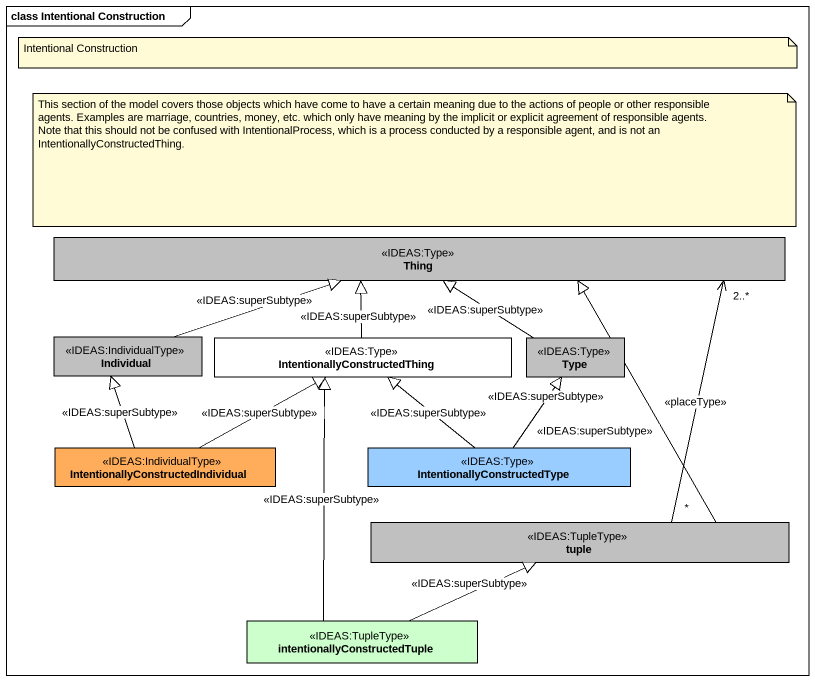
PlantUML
@startuml
mainframe class Intentional Construction
hide circle
hide empty members
class Thing <<IDEAS:Type>> #C0C0C0
class Individual <<IDEAS:IndividualType>> #C0C0C0
class "IntentionallyConstructedThing" as IntentionallyConstructedThin <<IDEAS:Type>> #FFFFFF
class Type <<IDEAS:Type>> #C0C0C0
class "IntentionallyConstructedIndividual" as IntentionallyConstructedIndi <<IDEAS:IndividualType>> #FFAD5B
class IntentionallyConstructedType <<IDEAS:Type>> #99CCFF
class tuple <<IDEAS:TupleType>> #C0C0C0
class "intentionallyConstructedTuple" as intentionallyConstructedTupl <<IDEAS:TupleType>> #CCFFCC
Individual -right-|> Thing : <<IDEAS:superSubtype>>
IntentionallyConstructedThin -up-|> Thing : <<IDEAS:superSubtype>>
Type -up-|> Thing : <<IDEAS:superSubtype>>
IntentionallyConstructedIndi -up-|> Individual : <<IDEAS:superSubtype>>
IntentionallyConstructedIndi -right-|> IntentionallyConstructedThin : <<IDEAS:superSubtype>>
IntentionallyConstructedType -up-|> IntentionallyConstructedThin : <<IDEAS:superSubtype>>
IntentionallyConstructedType -up-|> Type : <<IDEAS:superSubtype>>
tuple -up-|> Thing : <<IDEAS:superSubtype>>
tuple "*" -up-> "2..*" Thing : <<placeType>>
intentionallyConstructedTupl -up-|> IntentionallyConstructedThin : <<IDEAS:superSubtype>>
intentionallyConstructedTupl -right-|> tuple : <<IDEAS:superSubtype>>
note as N1
  Intentional Construction
end note
note as N2
  This section of the model covers those objects which have come to have a certain meaning due to the actions of people or other responsible agents. Examples are marriage, countries, money, etc. which only have meaning by the implicit or explicit agreement of responsible agents.
  Note that this should not be confused with IntentionalProcess, which is a process conducted by a responsible agent, and is not an IntentionallyConstructedThing.
end note
@enduml
